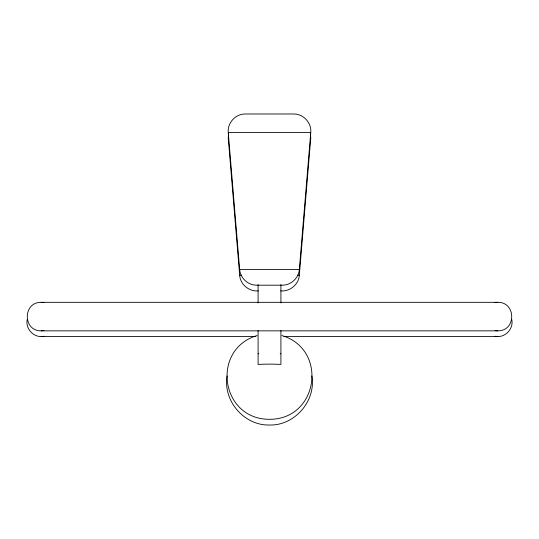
<?xml version="1.0" encoding="UTF-8"?>
<svg xmlns="http://www.w3.org/2000/svg" width="539" height="539" viewBox="0 0 539 539"><rect width="100%" height="100%" fill="white"/><g stroke="black" fill="none" stroke-linecap="round" stroke-linejoin="round"><path stroke-width="0.81" d="M310.747 132.527C311.798 122.919 303.342 113.803 293.694 113.985L245.306 113.985C235.658 113.803 227.202 122.919 228.253 132.527L239.66 269.493C240.259 278.111 248.088 285.299 256.719 285.192L282.281 285.192C290.912 285.299 298.741 278.111 299.34 269.493L310.747 132.527L228.24 132.527M280.718 290.898C289.847 291.788 298.822 284.437 299.327 275.2L310.74 138.233L310.444 133.268M27.226 319.506C25.333 327.975 32.542 336.76 41.22 336.558L255.904 336.558M227.162 375.932C222.688 400.767 244.282 425.797 269.5 425.015C294.718 425.797 316.312 400.767 311.838 375.932M228.556 133.268L228.26 138.233L239.673 275.2C240.178 284.437 249.153 291.788 258.282 290.898M257.076 335.548C210.668 349.413 220.559 419.45 269.5 419.308C318.441 419.45 328.332 349.413 281.924 335.548M41.22 302.318C22.658 302.035 22.658 331.128 41.22 330.852L497.78 330.852C516.342 331.128 516.342 302.035 497.78 302.318L41.22 302.318L44.003 302.588M41.22 330.852L44.003 330.575M41.22 336.558L44.003 336.282M494.997 302.588L497.78 302.318M283.891 336.558L497.78 336.558C506.458 336.76 513.667 327.975 511.774 319.506M228.24 138.233L228.664 138.233M310.336 138.233L310.76 138.233M239.66 269.493L299.34 269.493M239.66 275.2L241.539 275.2M297.461 275.2L299.34 275.2M258.087 302.514L258.707 302.514M280.293 302.514L280.913 302.514M494.997 330.575L497.78 330.852M494.997 336.282L497.78 336.558M280.913 284.565L280.913 302.884M280.913 330.535L280.913 364.418A42.561 7.917 0 0 0 258.087 364.418L258.087 330.535M258.087 284.565L258.087 302.884M258.087 353.752A39.718 7.384 0 0 1 258.781 353.712M280.219 353.712A39.718 7.384 0 0 1 280.913 353.752"/></g></svg>
